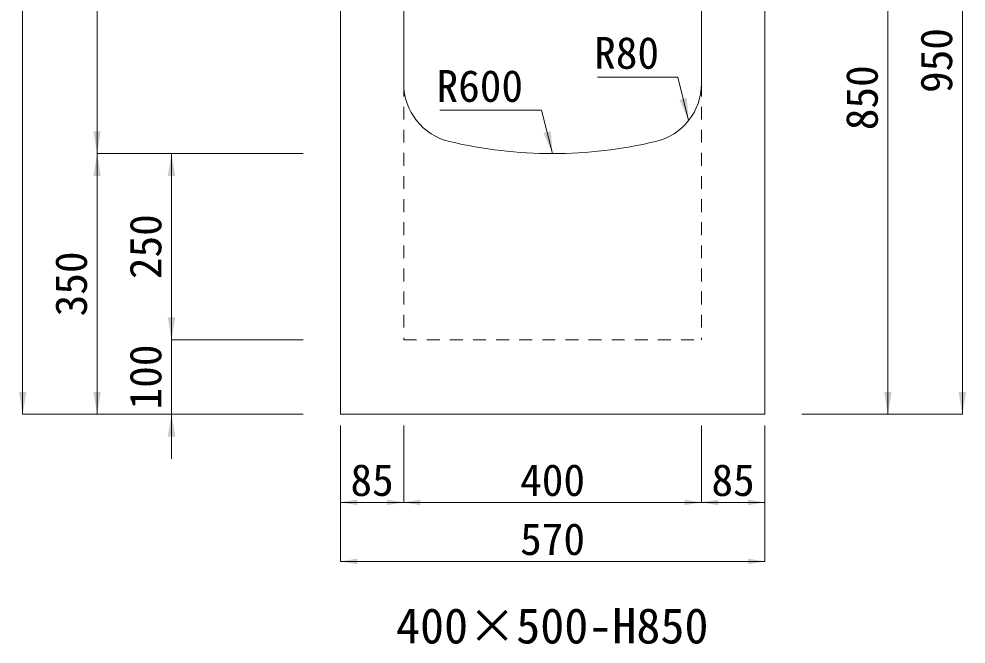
# Model space of a CAD drawing. Units: millimetres at full size. Extents: x -1934 to 78146, y -143454 to -112471.
# Drawn here: x 46935 to 48208, y -135928 to -135089 of the extents above; entities that cross this region are included whole.
import ezdxf
from ezdxf.enums import TextEntityAlignment as Align

# ---------------------------------------------------------------- set-up
doc = ezdxf.new("R2010")
doc.units = ezdxf.units.MM
doc.header["$LTSCALE"] = 23
doc.linetypes.add('USER3', pattern=[1.35, 0.75, -0.6])
for name, color, linetype, lineweight in [('0_2', 7, 'Continuous', 13), ('寸法線', 7, 'Continuous', 13), ('引出線', 4, 'Continuous', 13), ('本体', 2, 'Continuous', 13)]:
    doc.layers.add(name, color=color, linetype=linetype, lineweight=lineweight)
doc.styles.add('ＭＳ ゴシック', font='')
doc.styles.get('ＭＳ ゴシック').set_extended_font_data('MS Gothic')

# ---------------------------------------------------------------- blocks, each defined once
blk = doc.blocks.new('filled_arrow')
at = {"color": 0, "linetype": 'Continuous', "lineweight": -2}
blk.add_solid([(7.5, 1.25), (0, 0), (7.5, -1.25)], dxfattribs=at)

msp = doc.modelspace()

# ---------------------------------------------------------------- linework, layer by layer
at = {"layer": '寸法線'}
for p, q in [((48202.6, -135619.7), (48202.6, -134669.7)), ((46940.14, -134679.7), (46940.14, -135619.7)), ((47040.14, -134769.7), (47040.14, -135269.7)), ((48102.6, -135619.7), (48102.6, -134769.7)), ((47040.14, -135619.7), (47040.14, -135269.7)), ((47317.11, -135269.7), (47040.14, -135269.7)), ((47317.11, -135269.7), (47040.14, -135269.7)), ((47140.14, -135269.7), (47140.14, -135519.7)), ((47317.11, -135269.7), (47140.14, -135269.7)), ((47140.14, -135459.7), (47140.14, -135679.7)), ((47317.11, -135519.7), (47140.14, -135519.7)), ((47317.11, -135519.7), (47140.14, -135519.7)), ((47317.11, -135619.7), (46940.14, -135619.7)), ((47317.11, -135619.7), (47040.14, -135619.7)), ((47317.11, -135619.7), (47140.14, -135619.7)), ((47987.11, -135619.7), (48102.6, -135619.7)), ((47987.11, -135619.7), (48202.6, -135619.7))]:
    msp.add_line(p, q, dxfattribs=at)
at = {"layer": '寸法線', "lineweight": 9}
for p, q in [((47367.11, -135634.7), (47367.11, -135738.09)), ((47367.11, -135634.7), (47367.11, -135817.38)), ((47452.11, -135634.7), (47452.11, -135738.09)), ((47452.11, -135634.7), (47452.11, -135738.09)), ((47852.11, -135634.7), (47852.11, -135738.09)), ((47852.11, -135634.7), (47852.11, -135738.09)), ((47937.11, -135634.7), (47937.11, -135738.09)), ((47937.11, -135634.7), (47937.11, -135817.38)), ((47367.11, -135738.09), (47452.11, -135738.09)), ((47452.11, -135738.09), (47852.11, -135738.09)), ((47852.11, -135738.09), (47937.11, -135738.09)), ((47367.11, -135817.38), (47937.11, -135817.38))]:
    msp.add_line(p, q, dxfattribs=at)
at = {"layer": '引出線'}
for points in [[(47834.87, -135225.28), (47820.16, -135167.07), (47712.47, -135167.07)], [(47652.11, -135269.7), (47637.41, -135211.49), (47500.48, -135211.49)]]:
    msp.add_lwpolyline(points, dxfattribs=at)
at = {"layer": '本体', "lineweight": 20}
for p, q in [((47367.11, -135619.7), (47367.11, -134769.7)), ((47452.11, -135175.66), (47452.11, -134769.7)), ((47852.11, -135175.66), (47852.11, -134769.7)), ((47937.11, -135619.7), (47937.11, -134769.7)), ((47367.11, -135619.7), (47937.11, -135619.7))]:
    msp.add_line(p, q, dxfattribs=at)
at = {"layer": '本体', "linetype": 'USER3', "lineweight": 9}
for p, q in [((47452.11, -135175.66), (47452.11, -135519.7)), ((47852.11, -135175.66), (47852.11, -135519.7)), ((47452.11, -135519.7), (47852.11, -135519.7))]:
    msp.add_line(p, q, dxfattribs=at)
at = {"layer": '本体', "lineweight": 20}
for centre, radius, start, end in [((47532.11, -135175.66), 80, 180, 256.6576), ((47772.11, -135175.66), 80, 283.34225, 0), ((47652.11, -134669.7), 600, 256.6576, 283.34225)]:
    msp.add_arc(centre, radius, start, end, dxfattribs=at)

# ---------------------------------------------------------------- block references
at = {"layer": '寸法線', "xscale": 4, "yscale": 4}
for p, rotation in [((47040.14, -135269.7), 90), ((47040.14, -135269.7), 270), ((47140.14, -135269.7), 270), ((47140.14, -135519.7), 90), ((47140.14, -135519.7), 90), ((46940.14, -135619.7), 90), ((47040.14, -135619.7), 90), ((48102.6, -135619.7), 90), ((48202.6, -135619.7), 90), ((47140.14, -135619.7), 270)]:
    msp.add_blockref('filled_arrow', p, dxfattribs=dict(at, rotation=rotation))
at = {"layer": '寸法線', "lineweight": 9, "xscale": 3, "yscale": 3}
for p in [(47367.11, -135738.09), (47452.11, -135738.09), (47852.11, -135738.09), (47367.11, -135817.38)]:
    msp.add_blockref('filled_arrow', p, dxfattribs=at)
at = {"layer": '寸法線', "lineweight": 9, "xscale": 3, "yscale": 3, "rotation": 180}
for p in [(47452.11, -135738.09), (47852.11, -135738.09), (47937.11, -135738.09), (47937.11, -135817.38)]:
    msp.add_blockref('filled_arrow', p, dxfattribs=at)
at = {"layer": '引出線', "xscale": 4, "yscale": 4, "rotation": 104.2}
for p in [(47834.87, -135225.28), (47652.11, -135269.7)]:
    msp.add_blockref('filled_arrow', p, dxfattribs=at)

# ---------------------------------------------------------------- texts
at = {"layer": '0_2', "style": 'ＭＳ ゴシック'}
msp.add_text('400×500-H850', height=47.47, dxfattribs=at).set_placement((47651.63, -135903.84), align=Align.MIDDLE_CENTER)
at = {"layer": '寸法線', "style": 'ＭＳ ゴシック'}
for s, p in [('950', (48167.6, -135144.7)), ('850', (48067.6, -135194.7)), ('250', (47105.14, -135394.7)), ('350', (47005.14, -135444.7)), ('100', (47105.14, -135569.7))]:
    msp.add_text(s, height=42.72, rotation=90, dxfattribs=at).set_placement(p, align=Align.MIDDLE_CENTER)
for s, p in [('85', (47409.61, -135708.09)), ('400', (47652.11, -135708.09)), ('85', (47894.61, -135708.09)), ('570', (47652.11, -135787.38))]:
    msp.add_text(s, height=42.72, dxfattribs=at).set_placement(p, align=Align.MIDDLE_CENTER)
at = {"layer": '引出線', "style": 'ＭＳ ゴシック'}
for s, p in [('R80', (47795.16, -135113.07)), ('R600', (47612.41, -135157.49))]:
    msp.add_text(s, height=42.72, dxfattribs=at).set_placement(p, align=Align.TOP_RIGHT)

doc.saveas('drawing.dxf')
